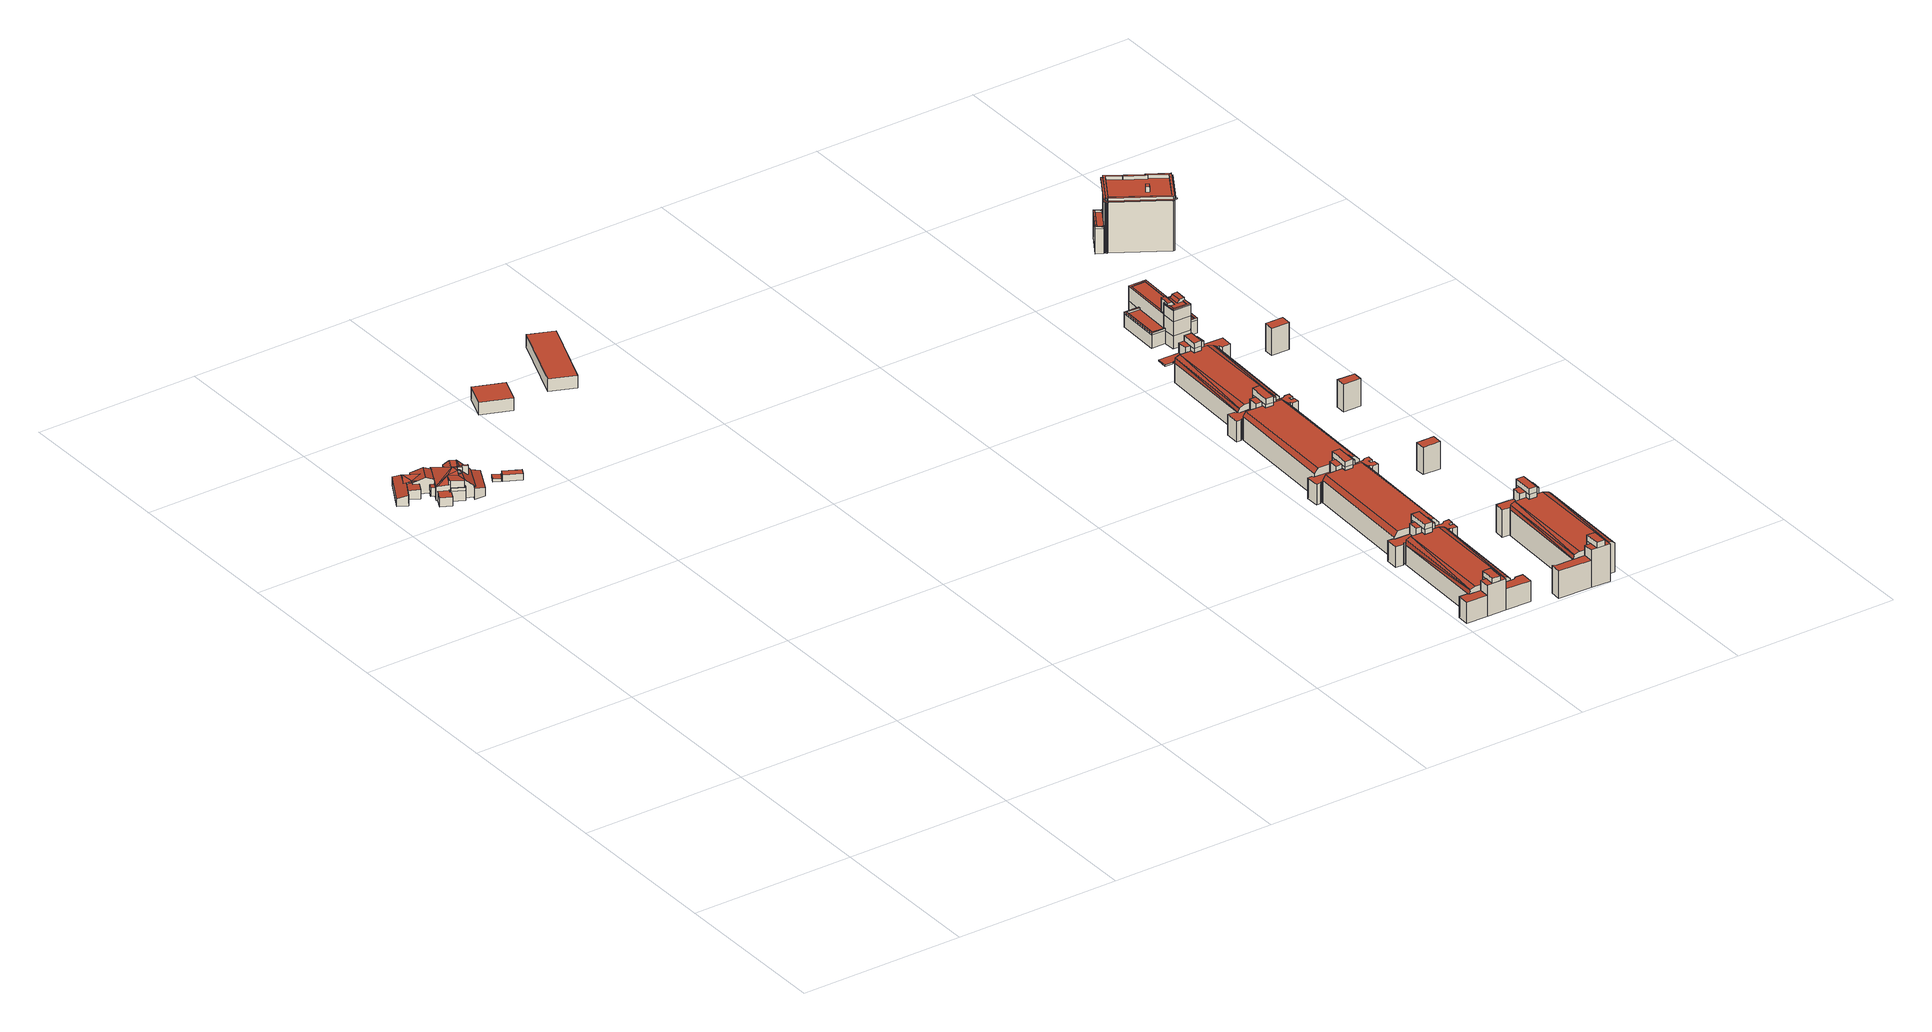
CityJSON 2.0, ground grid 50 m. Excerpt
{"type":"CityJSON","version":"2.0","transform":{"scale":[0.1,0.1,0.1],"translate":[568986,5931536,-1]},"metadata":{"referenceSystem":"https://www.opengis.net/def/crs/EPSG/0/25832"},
"CityObjects":{
"building1":{"type":"Building","attributes":{"Grundfläche 2D":"223.299741","Grundhöhe NN":"5.539"},"children":["building1-1","building1-2","building1-3"],"geometry":[{"type":"Solid","lod":"3","boundaries":[[[[0,1,2,3,4,5,6]],[[7,8,9,10,11]],[[12,13,14,15,16,17]],[[13,12,9,18,19,20]],[[21,22,17]],[[22,12,17]],[[21,23,24,25,26,22]],[[27,28,29,30,22,31,32]],[[33,34,35,4,3,2,1,29]],[[29,1,30]],[[30,36,22]],[[22,36,12]],[[37,31,22]],[[12,10,9]],[[1,38,30]],[[30,38,39]],[[10,12,40,41,42,43]],[[40,12,44,41]],[[36,44,12]],[[4,11,10,43,45,46,47,48,36,0,6,5]],[[49,50,51,52,53,54,55,56,57,58,59]],[[60,61,62,63,64,65]],[[66,67,68,69,70,71,72]],[[73,74,75,76,77,78,79,80]],[[81,82,83,84,85,86]],[[87,88,89,90]],[[91,92,93,94,95]],[[96,92,91,97,98,99,100]],[[101,70,69,102,99,98,103,104]],[[102,105,67,100]],[[100,99,102]],[[67,106,100]],[[96,107,108]],[[100,107,96]],[[98,97,103]],[[106,107,100]],[[22,26,37]],[[18,9,8]],[[30,39,36]],[[47,46,45,43,42,41,44,48]],[[44,36,48]],[[37,26,25,31]],[[19,18,8,7]],[[36,39,38,1,0]],[[65,64,109,110]],[[60,65,110,111]],[[70,112,113,71]],[[72,71,113,114]],[[66,72,114,115]],[[63,67,66,115,109,64]],[[78,77,116,117]],[[79,78,117,118]],[[80,79,118,119]],[[81,86,120,121]],[[82,81,121,122]],[[83,82,122,123]],[[84,83,123,124]],[[90,89,125,126]],[[87,90,126,127]],[[7,11,4,35,84,124,128,19]],[[20,19,128,129]],[[13,20,129,130]],[[15,14,13,130,131,95,94]],[[15,94,16]],[[88,87,127,132,17,16,94,93]],[[76,53,52,24,23,21,17,132,116,77]],[[24,52,51,25]],[[31,25,51,50,32]],[[32,50,49,27]],[[58,133,120,86,85,34,33,29,28,27,49,59]],[[34,85,84,35]],[[103,97,91,95,131,134]],[[104,103,134,135]],[[101,104,135,136]],[[70,101,136,112]],[[69,68,105,102]],[[62,106,67,105,68,67,63]],[[107,106,62,61,108]],[[111,125,89,88,93,92,96,108,61,60]],[[54,53,76,75]],[[75,74,55,54]],[[119,137,57,56,55,74,73,80]],[[58,57,137,133]],[[131,130,129,128,124,123,122,121,120,133,137,119,118,117,116,132,127,126,125,111,110,109,115,114,113,112,136,135,134]]]],"semantics":{"surfaces":[{"type":"RoofSurface"},{"type":"WallSurface"},{"type":"GroundSurface"}],"values":[[0,0,0,0,0,0,0,0,0,0,0,0,0,0,0,0,0,0,0,0,0,0,0,0,0,0,0,0,0,0,0,0,0,0,1,1,1,1,1,1,1,1,1,1,1,1,1,1,1,1,1,1,1,1,1,1,1,1,1,1,1,1,1,1,1,1,1,1,1,1,1,1,1,1,1,1,1,1,1,1,1,1,1,2]]}}]},
"building1-1":{"type":"BuildingInstallation","parents":["building1"],"geometry":[{"type":"MultiSurface","lod":"3","boundaries":[[[138,139,140,141,142,143,144]],[[145,142,141,146]],[[44,142,145]],[[147,148,139,138]],[[45,146,141,140,139,148,3,5]],[[42,146,45]],[[42,46,47,48,44,145,146]],[[48,6,2,149,144,143,142,44]]],"semantics":{"surfaces":[{"type":"RoofSurface"},{"type":"WallSurface"}],"values":[0,0,0,1,1,1,1,1]}}]},
"building1-2":{"type":"BuildingInstallation","parents":["building1"],"geometry":[{"type":"MultiSurface","lod":"3","boundaries":[[[150,151,152,153]],[[138,144,152,151]],[[152,144,149]],[[153,152,149,154]],[[154,155,150,153]],[[147,138,151,150,155]]],"semantics":{"surfaces":[{"type":"RoofSurface"},{"type":"WallSurface"}],"values":[0,1,1,1,1,1]}}]},
"building1-3":{"type":"BuildingInstallation","parents":["building1"],"geometry":[{"type":"MultiSurface","lod":"3","boundaries":[[[156,157,158,159,160,161,162]],[[159,158,49,163]],[[160,159,163,164]],[[164,56,161,160]],[[56,57,162,161]],[[57,58,156,162]],[[59,49,158,157,156,58]]],"semantics":{"surfaces":[{"type":"RoofSurface"},{"type":"WallSurface"}],"values":[0,1,1,1,1,1,1]}}]},
"building2":{"type":"Building","attributes":{"Grundfläche 2D":"5.562916","Grundhöhe NN":"5.551"},"geometry":[{"type":"Solid","lod":"3","boundaries":[[[[165,166,167,168]],[[169,170,168,167]],[[170,171,165,168]],[[171,172,166,165]],[[172,169,167,166]],[[172,171,170,169]]]],"semantics":{"surfaces":[{"type":"RoofSurface"},{"type":"WallSurface"},{"type":"GroundSurface"}],"values":[[0,1,1,1,1,2]]}}]},
"building3":{"type":"Building","attributes":{"Grundfläche 2D":"10.741130","Grundhöhe NN":"5.541"},"geometry":[{"type":"Solid","lod":"3","boundaries":[[[[173,174,175,176]],[[177,178,176,175]],[[178,179,173,176]],[[179,180,174,173]],[[180,177,175,174]],[[180,179,178,177]]]],"semantics":{"surfaces":[{"type":"RoofSurface"},{"type":"WallSurface"},{"type":"GroundSurface"}],"values":[[0,1,1,1,1,2]]}}]},
"building4":{"type":"Building","attributes":{"Grundfläche 2D":"77.440103","Grundhöhe NN":"5.380"},"geometry":[{"type":"Solid","lod":"3","boundaries":[[[[181,182,183,184]],[[185,186,184,183]],[[186,187,181,184]],[[187,188,182,181]],[[188,185,183,182]],[[188,187,186,185]]]],"semantics":{"surfaces":[{"type":"RoofSurface"},{"type":"WallSurface"},{"type":"GroundSurface"}],"values":[[0,1,1,1,1,2]]}}]},
"building5":{"type":"Building","attributes":{"Grundfläche 2D":"190.662265","Grundhöhe NN":"5.481"},"geometry":[{"type":"Solid","lod":"3","boundaries":[[[[189,190,191,192]],[[193,194,192,191]],[[194,195,189,192]],[[195,196,190,189]],[[196,193,191,190]],[[196,195,194,193]]]],"semantics":{"surfaces":[{"type":"RoofSurface"},{"type":"WallSurface"},{"type":"GroundSurface"}],"values":[[0,1,1,1,1,2]]}}]},
"building6":{"type":"Building","attributes":{"Grundfläche 2D":"20.622849","Grundhöhe NN":"1.999"},"geometry":[{"type":"Solid","lod":"3","boundaries":[[[[197,198,199,200,201,202]],[[199,198,203,204]],[[200,199,204,205]],[[201,200,205,206]],[[202,201,206,207]],[[197,202,207,208]],[[198,197,208,203]],[[207,206,205,204,203,208]]]],"semantics":{"surfaces":[{"type":"RoofSurface"},{"type":"WallSurface"},{"type":"GroundSurface"}],"values":[[0,1,1,1,1,1,1,2]]}}]},
"building7":{"type":"Building","attributes":{"Grundfläche 2D":"22.475467","Grundhöhe NN":"1.999"},"geometry":[{"type":"Solid","lod":"3","boundaries":[[[[209,210,211,212,213,214,215,216]],[[217,218,219,220,221,222,223,224]],[[210,218,217,211]],[[217,224,225,226,214,213,212,211]],[[226,227,215,214]],[[227,228,219,218,210,209,216,215]],[[220,219,229,203]],[[221,220,203,208]],[[222,221,208,230]],[[223,222,230,231]],[[224,223,231,232]],[[233,226,225,224,232,234]],[[227,226,233,235]],[[219,228,227,235,236,229]],[[233,234,232,231,230,208,203,229,236,235]]]],"semantics":{"surfaces":[{"type":"RoofSurface"},{"type":"WallSurface"},{"type":"GroundSurface"}],"values":[[0,0,1,1,1,1,1,1,1,1,1,1,1,1,2]]}}]},
"building8":{"type":"Building","attributes":{"Grundfläche 2D":"21.997517","Grundhöhe NN":"1.999"},"geometry":[{"type":"Solid","lod":"3","boundaries":[[[[237,238,239,240,241,242,243,244,245,246]],[[243,242,247,248]],[[244,243,248,249]],[[245,244,249,250]],[[246,245,250,251]],[[237,246,251,252]],[[253,239,238,237,252,254]],[[255,241,240,239,253,256]],[[242,241,255,247]],[[256,253,254,252,251,250,249,248,247,255]]]],"semantics":{"surfaces":[{"type":"RoofSurface"},{"type":"WallSurface"},{"type":"GroundSurface"}],"values":[[0,1,1,1,1,1,1,1,1,2]]}}]},
"building9":{"type":"Building","attributes":{"Grundfläche 2D":"386.843986","Grundhöhe NN":"1.999"},"geometry":[{"type":"Solid","lod":"3","boundaries":[[[[257,258,259]],[[258,260,259]],[[261,262,257]],[[262,258,257]],[[263,264,265]],[[264,266,265]],[[267,268,269,270,265,266,271,272,273,274,262,261]],[[263,275,276,264]],[[277,264,276]],[[267,261,257,259,278,279]],[[268,267,279,280]],[[269,268,280,281]],[[270,269,281,282]],[[283,275,263,265,270,282,284]],[[285,277,276,275,283,286]],[[236,271,266,264,277,285,287]],[[272,271,236,235]],[[273,272,235,233]],[[274,273,233,234]],[[260,258,262,274,234,288]],[[259,260,288,278]],[[287,285,286,283,284,282,281,280,279,278,288,234,233,235,236]]]],"semantics":{"surfaces":[{"type":"RoofSurface"},{"type":"WallSurface"},{"type":"GroundSurface"}],"values":[[0,0,0,0,0,0,0,0,0,1,1,1,1,1,1,1,1,1,1,1,1,2]]}}]},
"building10":{"type":"Building","attributes":{"Grundfläche 2D":"25.652063","Grundhöhe NN":"1.999"},"geometry":[{"type":"Solid","lod":"3","boundaries":[[[[289,290,291,292,293,294]],[[290,289,231,230]],[[291,290,230,295]],[[292,291,295,296]],[[293,292,296,297]],[[294,293,297,298]],[[289,294,298,231]],[[298,297,296,295,230,231]]]],"semantics":{"surfaces":[{"type":"RoofSurface"},{"type":"WallSurface"},{"type":"GroundSurface"}],"values":[[0,1,1,1,1,1,1,2]]}}]},
"building11":{"type":"Building","attributes":{"Grundfläche 2D":"25.410117","Grundhöhe NN":"1.999"},"geometry":[{"type":"Solid","lod":"3","boundaries":[[[[299,300,301,302]],[[303,304,305,306]],[[307,308,309,310]],[[311,307,310,312,300,299]],[[312,313,301,300]],[[313,304,303,314,302,301]],[[314,311,299,302]],[[314,303,315,316]],[[311,314,316,317]],[[307,311,317,318]],[[308,307,318,247]],[[309,308,247,255]],[[310,309,255,319]],[[312,310,319,281]],[[313,312,281,280]],[[304,313,280,320]],[[305,304,320,321]],[[306,305,321,322]],[[303,306,322,315]],[[318,317,316,315,322,321,320,280,281,319,255,247]]]],"semantics":{"surfaces":[{"type":"RoofSurface"},{"type":"WallSurface"},{"type":"GroundSurface"}],"values":[[0,0,0,1,1,1,1,1,1,1,1,1,1,1,1,1,1,1,1,2]]}}]},
"building12":{"type":"Building","attributes":{"Grundfläche 2D":"473.053690","Grundhöhe NN":"1.999"},"geometry":[{"type":"Solid","lod":"3","boundaries":[[[[323,324,325]],[[324,326,325]],[[327,328,329,330,325,326,331,332,333,334,335,336]],[[337,336,335,338,339,340]],[[328,327,341,317]],[[329,328,317,316]],[[330,329,316,342]],[[323,325,330,342,343]],[[324,323,343,344]],[[331,326,324,344,345]],[[332,331,345,346]],[[333,332,346,347]],[[334,333,347,348]],[[338,335,334,348,349]],[[350,337,340,339,338,349,351]],[[327,336,337,350,341]],[[344,343,342,316,317,341,350,351,349,348,347,346,345]]]],"semantics":{"surfaces":[{"type":"RoofSurface"},{"type":"WallSurface"},{"type":"GroundSurface"}],"values":[[0,0,0,0,1,1,1,1,1,1,1,1,1,1,1,1,2]]}}]},
"building13":{"type":"Building","attributes":{"Grundfläche 2D":"22.179937","Grundhöhe NN":"1.999"},"geometry":[{"type":"Solid","lod":"3","boundaries":[[[[352,353,354,355,356,357,358,359,360,361,362,363]],[[354,353,322,321]],[[355,354,321,364]],[[356,355,364,365]],[[357,356,365,366]],[[358,357,366,367]],[[359,358,367,368]],[[360,359,368,369]],[[361,360,369,370]],[[362,361,370,371]],[[363,362,371,372]],[[352,363,372,373]],[[353,352,373,322]],[[366,365,364,321,322,373,372,371,370,369,368,367]]]],"semantics":{"surfaces":[{"type":"RoofSurface"},{"type":"WallSurface"},{"type":"GroundSurface"}],"values":[[0,1,1,1,1,1,1,1,1,1,1,1,1,2]]}}]},
"building14":{"type":"Building","attributes":{"Grundfläche 2D":"21.309894","Grundhöhe NN":"1.999"},"geometry":[{"type":"Solid","lod":"3","boundaries":[[[[374,375,376,377,378,379,380,381,382]],[[378,377,383,384]],[[385,380,379,378,384,386]],[[381,380,385,387]],[[382,381,387,388]],[[374,382,388,389]],[[375,374,389,390]],[[376,375,390,391]],[[377,376,391,383]],[[390,389,388,387,385,386,384,383,391]]]],"semantics":{"surfaces":[{"type":"RoofSurface"},{"type":"WallSurface"},{"type":"GroundSurface"}],"values":[[0,1,1,1,1,1,1,1,1,2]]}}]},
"building15":{"type":"Building","attributes":{"Grundfläche 2D":"25.445370","Grundhöhe NN":"1.999"},"geometry":[{"type":"Solid","lod":"3","boundaries":[[[[392,393,394,395,396,397,398,399]],[[400,401,402,403]],[[404,405,406,407]],[[408,409,394,393]],[[409,404,407,410,411,397,396,395,394]],[[411,412,398,397]],[[399,398,412,413,400,403,408,393,392]],[[401,400,414,383]],[[402,401,383,391]],[[403,402,391,415]],[[408,403,415,347]],[[409,408,347,346]],[[404,409,346,416]],[[405,404,416,417]],[[406,405,417,418]],[[407,406,418,419]],[[420,411,410,407,419,421]],[[412,411,420,422]],[[400,413,412,422,423,414]],[[416,346,347,415,391,383,414,423,422,420,421,419,418,417]]]],"semantics":{"surfaces":[{"type":"RoofSurface"},{"type":"WallSurface"},{"type":"GroundSurface"}],"values":[[0,0,0,1,1,1,1,1,1,1,1,1,1,1,1,1,1,1,1,2]]}}]},
"building16":{"type":"Building","attributes":{"Grundfläche 2D":"30.299007","Grundhöhe NN":"-0.001"},"geometry":[{"type":"Solid","lod":"3","boundaries":[[[[424,425,426,427,428]],[[426,425,429,430]],[[427,426,430,431]],[[428,427,431,432]],[[424,428,432,433]],[[425,424,433,429]],[[431,430,429,433,432]]]],"semantics":{"surfaces":[{"type":"RoofSurface"},{"type":"WallSurface"},{"type":"GroundSurface"}],"values":[[0,1,1,1,1,1,2]]}}]},
"building17":{"type":"Building","attributes":{"Grundfläche 2D":"473.045742","Grundhöhe NN":"1.999"},"geometry":[{"type":"Solid","lod":"3","boundaries":[[[[434,435,436]],[[435,437,436]],[[438,439,440,441,436,437,442,443,444,445,446,447]],[[446,448,449,447]],[[439,438,423,422]],[[440,439,422,420]],[[441,440,420,421]],[[434,436,441,421,450]],[[435,434,450,451]],[[442,437,435,451,452]],[[443,442,452,453]],[[444,443,453,454]],[[445,444,454,455]],[[448,446,445,455,456]],[[449,448,456,457]],[[438,447,449,457,423]],[[451,450,421,420,422,423,457,456,455,454,453,452]]]],"semantics":{"surfaces":[{"type":"RoofSurface"},{"type":"WallSurface"},{"type":"GroundSurface"}],"values":[[0,0,0,0,1,1,1,1,1,1,1,1,1,1,1,1,2]]}}]},
"building18":{"type":"Building","attributes":{"Grundfläche 2D":"22.133657","Grundhöhe NN":"1.999"},"geometry":[{"type":"Solid","lod":"3","boundaries":[[[[458,459,460,461,462,463,464,465,466,467,468,469]],[[460,459,418,417]],[[461,460,417,470]],[[462,461,470,471]],[[463,462,471,472]],[[464,463,472,473]],[[465,464,473,474]],[[466,465,474,475]],[[467,466,475,476]],[[468,467,476,477]],[[469,468,477,478]],[[458,469,478,479]],[[459,458,479,418]],[[472,471,470,417,418,479,478,477,476,475,474,473]]]],"semantics":{"surfaces":[{"type":"RoofSurface"},{"type":"WallSurface"},{"type":"GroundSurface"}],"values":[[0,1,1,1,1,1,1,1,1,1,1,1,1,2]]}}]},
"building19":{"type":"Building","attributes":{"Grundfläche 2D":"22.445233","Grundhöhe NN":"1.999"},"geometry":[{"type":"Solid","lod":"3","boundaries":[[[[480,481,482,483,484,485,486,487]],[[484,483,488,489]],[[485,484,489,490]],[[486,485,490,491]],[[487,486,491,492]],[[480,487,492,493]],[[481,480,493,494]],[[482,481,494,495]],[[483,482,495,488]],[[494,493,492,491,490,489,488,495]]]],"semantics":{"surfaces":[{"type":"RoofSurface"},{"type":"WallSurface"},{"type":"GroundSurface"}],"values":[[0,1,1,1,1,1,1,1,1,2]]}}]},
"building20":{"type":"Building","attributes":{"Grundfläche 2D":"22.077743","Grundhöhe NN":"-0.001"},"geometry":[{"type":"Solid","lod":"3","boundaries":[[[[496,497,498,499]],[[500,501,502,503]],[[504,505,506,507]],[[503,504,496,499]],[[504,507,508,497,496]],[[508,509,498,497]],[[509,500,503,499,498]],[[501,500,510,429]],[[502,501,429,433]],[[505,504,503,502,433,511]],[[506,505,511,512]],[[507,506,512,513]],[[508,507,513,514]],[[509,508,514,515]],[[500,509,515,510]],[[515,514,513,512,511,433,429,510]]]],"semantics":{"surfaces":[{"type":"RoofSurface"},{"type":"WallSurface"},{"type":"GroundSurface"}],"values":[[0,0,0,1,1,1,1,1,1,1,1,1,1,1,1,2]]}}]},
"building21":{"type":"Building","attributes":{"Grundfläche 2D":"26.597321","Grundhöhe NN":"1.999"},"geometry":[{"type":"Solid","lod":"3","boundaries":[[[[516,517,518,519,520,521,522,523,524,525]],[[526,527,528,529]],[[530,531,532,533]],[[519,518,534,526,529,535,521,520]],[[535,536,522,521]],[[523,522,536,530,533,537,538,517,516,525,524]],[[538,534,518,517]],[[527,526,539,488]],[[528,527,488,495]],[[529,528,495,540]],[[535,529,540,454]],[[536,535,454,453]],[[530,536,453,541]],[[531,530,541,542]],[[532,531,542,543]],[[533,532,543,544]],[[545,538,537,533,544,546]],[[534,538,545,547]],[[526,534,547,539]],[[539,547,545,546,544,543,542,541,453,454,540,495,488]]]],"semantics":{"surfaces":[{"type":"RoofSurface"},{"type":"WallSurface"},{"type":"GroundSurface"}],"values":[[0,0,0,1,1,1,1,1,1,1,1,1,1,1,1,1,1,1,1,2]]}}]},
"building22":{"type":"Building","attributes":{"Grundfläche 2D":"16.791670","Grundhöhe NN":"-0.001"},"geometry":[{"type":"Solid","lod":"3","boundaries":[[[[548,549,550,551]],[[549,548,552,553]],[[550,549,553,554]],[[551,550,554,555]],[[548,551,555,552]],[[553,552,555,554]]]],"semantics":{"surfaces":[{"type":"RoofSurface"},{"type":"WallSurface"},{"type":"GroundSurface"}],"values":[[0,1,1,1,1,2]]}}]},
"building23":{"type":"Building","attributes":{"Grundfläche 2D":"386.828624","Grundhöhe NN":"-0.001"},"geometry":[{"type":"Solid","lod":"3","boundaries":[[[[556,557,558]],[[557,559,558]],[[560,561,556]],[[561,557,556]],[[562,563,564]],[[563,565,564]],[[566,567,568,569,564,565,570,571,572,573,561,560]],[[574,575,562]],[[575,563,562]],[[566,560,556,558,576,577]],[[567,566,577,578]],[[568,567,578,579]],[[569,568,579,580]],[[574,562,564,569,580,581]],[[575,574,581,582]],[[583,570,565,563,575,582,584]],[[571,570,583,515]],[[572,571,515,514]],[[573,572,514,585]],[[559,557,561,573,585,586]],[[558,559,586,576]],[[584,582,581,580,579,578,577,576,586,585,514,515,583]]]],"semantics":{"surfaces":[{"type":"RoofSurface"},{"type":"WallSurface"},{"type":"GroundSurface"}],"values":[[0,0,0,0,0,0,0,0,0,1,1,1,1,1,1,1,1,1,1,1,1,2]]}}]},
"building24":{"type":"Building","attributes":{"Grundfläche 2D":"20.051501","Grundhöhe NN":"7.905"},"geometry":[{"type":"Solid","lod":"3","boundaries":[[[[587,588,589,590,591,592]],[[589,588,593,594]],[[590,589,594,595]],[[591,590,595,596]],[[592,591,596,597]],[[587,592,597,598]],[[588,587,598,593]],[[597,596,595,594,593,598]]]],"semantics":{"surfaces":[{"type":"RoofSurface"},{"type":"WallSurface"},{"type":"GroundSurface"}],"values":[[0,1,1,1,1,1,1,2]]}}]},
"building25":{"type":"Building","attributes":{"Grundfläche 2D":"387.138326","Grundhöhe NN":"1.999"},"geometry":[{"type":"Solid","lod":"3","boundaries":[[[[599,600,601]],[[600,602,601]],[[603,604,599]],[[604,600,599]],[[605,606,607,608,601,602,609,610,611,612,613,614]],[[615,616,613]],[[616,614,613]],[[617,618,615]],[[618,616,615]],[[606,605,619,547]],[[607,606,547,545]],[[608,607,545,546]],[[603,599,601,608,546,620]],[[604,603,620,621]],[[609,602,600,604,621,622]],[[610,609,622,623]],[[611,610,623,624]],[[612,611,624,625]],[[617,615,613,612,625,626]],[[618,617,626,627]],[[619,605,614,616,618,627,628]],[[621,620,546,545,547,619,628,627,626,625,624,623,622]]]],"semantics":{"surfaces":[{"type":"RoofSurface"},{"type":"WallSurface"},{"type":"GroundSurface"}],"values":[[0,0,0,0,0,0,0,0,0,1,1,1,1,1,1,1,1,1,1,1,1,2]]}}]},
"building26":{"type":"Building","attributes":{"Grundfläche 2D":"21.675705","Grundhöhe NN":"1.999"},"geometry":[{"type":"Solid","lod":"3","boundaries":[[[[629,630,631,632,633,634,635,636,637,638,639,640]],[[631,630,543,542]],[[632,631,542,641]],[[633,632,641,642]],[[634,633,642,643]],[[635,634,643,644]],[[636,635,644,645]],[[637,636,645,646]],[[638,637,646,647]],[[639,638,647,648]],[[640,639,648,649]],[[629,640,649,650]],[[630,629,650,543]],[[643,642,641,542,543,650,649,648,647,646,645,644]]]],"semantics":{"surfaces":[{"type":"RoofSurface"},{"type":"WallSurface"},{"type":"GroundSurface"}],"values":[[0,1,1,1,1,1,1,1,1,1,1,1,1,2]]}}]},
"building27":{"type":"Building","attributes":{"Grundfläche 2D":"25.988617","Grundhöhe NN":"-0.001"},"geometry":[{"type":"Solid","lod":"3","boundaries":[[[[651,652,653,654,655,656]],[[657,658,659,660]],[[661,662,663,664]],[[665,666,651,656]],[[652,651,666,667,661,664,668,654,653]],[[668,669,655,654]],[[669,657,660,665,656,655]],[[658,657,670,552]],[[659,658,552,555]],[[660,659,555,671]],[[665,660,671,579]],[[666,665,579,578]],[[672,661,667,666,578,577]],[[662,661,672,673]],[[663,662,673,674]],[[664,663,674,675]],[[668,664,675,676]],[[669,668,676,677]],[[657,669,677,670]],[[672,577,578,579,671,555,552,670,677,676,675,674,673]]]],"semantics":{"surfaces":[{"type":"RoofSurface"},{"type":"WallSurface"},{"type":"GroundSurface"}],"values":[[0,0,0,1,1,1,1,1,1,1,1,1,1,1,1,1,1,1,1,2]]}}]},
"building28":{"type":"Building","attributes":{"Grundfläche 2D":"21.645750","Grundhöhe NN":"1.999"},"geometry":[{"type":"Solid","lod":"3","boundaries":[[[[678,679,680,681,682,683]],[[684,685,686,687]],[[688,689,690,691]],[[691,685,680,679]],[[685,684,692,681,680]],[[692,693,682,681]],[[693,694,688,691,679,678,683,682]],[[692,684,695,624]],[[693,692,624,623]],[[696,688,694,693,623,622]],[[689,688,696,697]],[[690,689,697,698]],[[686,685,691,690,698,699]],[[687,686,699,700]],[[684,687,700,695]],[[624,695,700,699,698,697,696,622,623]]]],"semantics":{"surfaces":[{"type":"RoofSurface"},{"type":"WallSurface"},{"type":"GroundSurface"}],"values":[[0,0,0,1,1,1,1,1,1,1,1,1,1,1,1,2]]}}]},
"building29":{"type":"Building","attributes":{"Grundfläche 2D":"16.641368","Grundhöhe NN":"-0.001"},"geometry":[{"type":"Solid","lod":"3","boundaries":[[[[701,702,703,704]],[[702,701,705,706]],[[703,702,706,707]],[[704,703,707,708]],[[701,704,708,705]],[[706,705,708,707]]]],"semantics":{"surfaces":[{"type":"RoofSurface"},{"type":"WallSurface"},{"type":"GroundSurface"}],"values":[[0,1,1,1,1,2]]}}]},
"building30":{"type":"Building","attributes":{"Grundfläche 2D":"234.039391","Grundhöhe NN":"7.735"},"children":["building30-1","building30-2","building30-3"],"geometry":[{"type":"MultiSurface","lod":"3","boundaries":[[[709,710,711,712,713,714,715,716,717,718,719,720]],[[721,722,723,724,725,726]],[[727,728,729,730,731,732,733,734,735,736]],[[737,738,739,740,741,742,743,744]],[[745,746,747,748,749,750,751,752,753]],[[754,755,756,757,758]],[[759,760,761,762,763,764]],[[735,765,766,716,715,767,758,757,736]],[[716,766,768,717]],[[742,764,763,769,718,717,768,770,743]],[[710,709,721,726]],[[711,710,726,725]],[[712,711,725,724]],[[730,729,754,758,767,771,772,773]],[[769,763,762,774]],[[738,775,776,777,778,774,762,761,739]],[[771,777,776,772]],[[773,779,780,732,731,730]],[[780,781,782,734,733,732]],[[782,765,735,734]],[[727,736,757,756]],[[728,727,756,755]],[[729,728,755,754]],[[740,739,761,760]],[[741,740,760,759]],[[742,741,759,764]],[[770,783,744,743]],[[783,784,737,744]],[[784,775,738,737]],[[785,786,771,767,715]],[[785,715,714,787]],[[788,750,749,789,723,722]],[[769,774,790,791,719,718]],[[792,793,790,774,778,777]],[[792,777,771,786]],[[794,782,781,780,795,796]],[[765,782,794,797]],[[766,765,797,798]],[[768,766,798,799]],[[770,768,799,800]],[[783,770,800,801]],[[784,783,801,802]],[[775,784,802,803]],[[776,775,803,804]],[[772,776,804,805]],[[773,772,805,806]],[[780,779,773,806,807,795]],[[801,800,799,798,797,794,796,795,807,806,805,804,803,802]]],"semantics":{"surfaces":[{"type":"RoofSurface"},{"type":"WallSurface"},{"type":"GroundSurface"}],"values":[0,0,0,0,0,0,0,1,1,1,1,1,1,1,1,1,1,1,1,1,1,1,1,1,1,1,1,1,1,1,1,1,1,1,1,1,1,1,1,1,1,1,1,1,1,1,1,2]}}]},
"building30-1":{"type":"BuildingInstallation","parents":["building30"],"geometry":[{"type":"MultiSurface","lod":"3","boundaries":[[[808,809,752,751,750]],[[810,809,808,811,812,813]],[[750,788,722,721,709,720,811,808]],[[791,814,815,813,812,811,720,719]],[[815,816,753,752,809,810,813]]],"semantics":{"surfaces":[{"type":"RoofSurface"},{"type":"WallSurface"}],"values":[0,0,1,1,1]}}]},
"building30-2":{"type":"BuildingInstallation","parents":["building30"],"geometry":[{"type":"MultiSurface","lod":"3","boundaries":[[[817,818,819,820,821,822]],[[819,818,749,748]],[[723,789,749,818,817,822,713,712,724]],[[748,747,823,824,820,819]],[[714,713,822,821,820,824,825,787]]],"semantics":{"surfaces":[{"type":"RoofSurface"},{"type":"WallSurface"}],"values":[0,0,1,1,1]}}]},
"building30-3":{"type":"BuildingInstallation","parents":["building30"],"geometry":[{"type":"MultiSurface","lod":"3","boundaries":[[[826,827,816,815,814,828,829,830,831,832,825,824,823]],[[826,823,747,746]],[[827,826,746,745]],[[827,745,753,816]],[[828,814,791,790]],[[830,829,828,790,793,792]],[[830,792,786,831]],[[831,786,785,832]],[[832,785,787,825]]],"semantics":{"surfaces":[{"type":"RoofSurface"},{"type":"WallSurface"}],"values":[0,1,1,1,1,1,1,1,1]}}]},
"building31":{"type":"Building","attributes":{"Grundfläche 2D":"25.531885","Grundhöhe NN":"1.999"},"geometry":[{"type":"Solid","lod":"3","boundaries":[[[[833,834,835,836,837,838]],[[834,833,698,697]],[[835,834,697,839]],[[836,835,839,840]],[[837,836,840,841]],[[838,837,841,842]],[[833,838,842,698]],[[842,841,840,839,697,698]]]],"semantics":{"surfaces":[{"type":"RoofSurface"},{"type":"WallSurface"},{"type":"GroundSurface"}],"values":[[0,1,1,1,1,1,1,2]]}}]},
"building32":{"type":"Building","attributes":{"Grundfläche 2D":"15.699631","Grundhöhe NN":"-0.001"},"geometry":[{"type":"Solid","lod":"3","boundaries":[[[[843,844,845,846]],[[844,843,847,848]],[[845,844,848,849]],[[846,845,849,850]],[[843,846,850,847]],[[848,847,850,849]]]],"semantics":{"surfaces":[{"type":"RoofSurface"},{"type":"WallSurface"},{"type":"GroundSurface"}],"values":[[0,1,1,1,1,2]]}}]},
"building33":{"type":"Building","attributes":{"Grundfläche 2D":"16.675318","Grundhöhe NN":"-0.001"},"geometry":[{"type":"Solid","lod":"3","boundaries":[[[[851,852,853,854]],[[851,854,855,856]],[[852,851,856,857]],[[853,852,857,858]],[[854,853,858,855]],[[857,856,855,858]]]],"semantics":{"surfaces":[{"type":"RoofSurface"},{"type":"WallSurface"},{"type":"GroundSurface"}],"values":[[0,1,1,1,1,2]]}}]},
"building34":{"type":"Building","attributes":{"Grundfläche 2D":"257.100419","Grundhöhe NN":"3.144"},"children":["building34-1","building34-2","building34-3","building34-4","building34-5"],"geometry":[{"type":"MultiSurface","lod":"3","boundaries":[[[859,860,861,862,863,864,865,866,867,868,869,870,871,872,873,874,875,876,877,878,879]],[[869,868,880,881,882,877,876,883]],[[884,885,886,887,888,889,890,891,892]],[[893,894,895,896,897,898,899]],[[900,901,902,903,904,905,906,907]],[[908,909,910,911,912,913,914,915]],[[914,913,916,917]],[[918,909,908,915,919,920]],[[921,922,923,924]],[[925,926,867,866]],[[922,927,928,923]],[[926,929,868,867]],[[870,869,888,887]],[[871,870,887,886]],[[886,885,872,871]],[[885,884,892,874,873,872]],[[892,891,875,874]],[[876,875,891,890]],[[930,931,932,933]],[[934,935,878,877]],[[936,937,932,931]],[[935,938,879,878]],[[939,940,941,942,937,936]],[[938,943,944,860,859,879]],[[945,946,941,940]],[[944,947,861,860]],[[945,948,949,946]],[[947,950,862,861]],[[948,951,952,953,954,955,949]],[[950,956,957,864,863,862]],[[958,921,924,959,954,953]],[[957,960,925,866,865,864]],[[927,961,962,928]],[[929,963,880,868]],[[961,964,965,962]],[[963,966,881,880]],[[967,930,933,968,965,964]],[[966,969,934,877,882,881]],[[883,876,890,889]],[[869,883,889,888]],[[893,899,970,971]],[[894,893,971,972]],[[973,896,895,894,972,974]],[[897,896,973,975]],[[898,897,975,976]],[[899,898,976,970]],[[912,911,977,978]],[[913,912,978,916]],[[915,914,917,919]],[[979,921,958,953,980,981]],[[922,921,979,982]],[[927,922,982,983]],[[961,927,983,984]],[[964,961,984,985]],[[986,930,967,964,985,987]],[[931,930,986,988]],[[936,931,988,989]],[[990,940,939,936,989,991]],[[948,945,992,993]],[[945,940,990,992]],[[953,952,951,948,993,994,980]],[[907,906,905,909,918,995,900]],[[901,900,995,996]],[[902,901,996,997]],[[909,905,904,903,902,997,977,911,910]],[[989,988,986,987,985,984,983,982,979,981,980,994,993,992,990,991]],[[971,970,976,975,973,974,972]],[[996,995,918,920,919,917,916,978,977,997]]],"semantics":{"surfaces":[{"type":"RoofSurface"},{"type":"WallSurface"},{"type":"GroundSurface"}],"values":[0,0,0,0,0,0,1,1,1,1,1,1,1,1,1,1,1,1,1,1,1,1,1,1,1,1,1,1,1,1,1,1,1,1,1,1,1,1,1,1,1,1,1,1,1,1,1,1,1,1,1,1,1,1,1,1,1,1,1,1,1,1,1,1,1,2,2,2]}}]},
"building34-1":{"type":"BuildingInstallation","parents":["building34"],"geometry":[{"type":"MultiSurface","lod":"3","boundaries":[[[998,999,1000,1001,1002,1003,1004,1005]],[[899,893,1000,999]],[[893,1006,1001,1000]],[[1002,1001,1006,1007]],[[1007,895,1003,1002]],[[895,896,1004,1003]],[[896,897,1005,1004]],[[897,898,998,1005]],[[898,899,999,998]]],"semantics":{"surfaces":[{"type":"RoofSurface"},{"type":"WallSurface"}],"values":[0,1,1,1,1,1,1,1,1]}}]},
"building34-2":{"type":"BuildingInstallation","parents":["building34"],"geometry":[{"type":"MultiSurface","lod":"3","boundaries":[[[1008,1009,1010,1011,1012,1013,1014,1015,1016,1017]],[[907,900,1010,1009]],[[900,901,1011,1010]],[[901,902,1012,1011]],[[902,903,904,905,1015,1014,1013,1012]],[[905,906,1016,1015]],[[1017,1016,906,1018]],[[1017,1018,1019,1008]],[[1019,907,1009,1008]]],"semantics":{"surfaces":[{"type":"RoofSurface"},{"type":"WallSurface"}],"values":[0,1,1,1,1,1,1,1,1]}}]},
"building34-3":{"type":"BuildingInstallation","parents":["building34"],"geometry":[{"type":"MultiSurface","lod":"3","boundaries":[[[1020,1021,1022,1023]],[[1023,1022,1024,1025]],[[1020,1023,1025,1026]],[[1021,1020,1026,1027]],[[1022,1021,1027,1024]]],"semantics":{"surfaces":[{"type":"RoofSurface"},{"type":"WallSurface"}],"values":[0,1,1,1,1]}}]},
"building34-4":{"type":"BuildingInstallation","parents":["building34"],"geometry":[{"type":"MultiSurface","lod":"3","boundaries":[[[966,963,929,926,925,960,957,956,950,1028,1029,1030,1031,1032,1033,1034,1035,1036,1037,1038,1039,1040,1041,1042,934,969]],[[1043,1030,1029,1028,1044,1045]],[[1046,1032,1031,1030,1043,1047]],[[1048,1033,1032,1046]],[[1049,1050,1036,1035,1034,1033,1048,1051]],[[1037,1036,1050,1052]],[[1038,1037,1052,1053]],[[1039,1038,1053,1054]],[[1040,1039,1054,1055]],[[1041,1040,1055,1056]],[[1042,1041,1056,1057]],[[1053,1052,1050,1049,1051,1048,1046,1047,1043,1045,1044,949,955,954,959,924,923,928,962,965,968,933,1057,1056,1055,1054]]],"semantics":{"surfaces":[{"type":"RoofSurface"},{"type":"WallSurface"},{"type":"OuterCeilingSurface"}],"values":[0,1,1,1,1,1,1,1,1,1,1,2]}}]},
"building34-5":{"type":"BuildingInstallation","parents":["building34"],"geometry":[{"type":"MultiSurface","lod":"3","boundaries":[[[1058,1059,1060,1061,1062,1028,950,947,944,943,938,935,934,1042,1063]],[[1064,1065,1059,1058,1063,1042,1057,1066]],[[1060,1059,1065,1067]],[[1061,1060,1067,1068]],[[1062,1061,1068,1069]],[[1028,1062,1069,1044]],[[941,946,949,1044,1069,1068,1067,1065,1064,1066,1057,933,932,937,942]]],"semantics":{"surfaces":[{"type":"RoofSurface"},{"type":"WallSurface"},{"type":"OuterCeilingSurface"}],"values":[0,1,1,1,1,1,2]}}]},
"building35":{"type":"Building","attributes":{"Grundfläche 2D":"16.673173","Grundhöhe NN":"3.144"},"geometry":[{"type":"Solid","lod":"3","boundaries":[[[[1070,1071,1072,1073]],[[1071,1070,1074,1075]],[[1072,1071,1075,1076]],[[1073,1072,1076,1077]],[[1070,1073,1077,1074]],[[1075,1074,1077,1076]]]],"semantics":{"surfaces":[{"type":"RoofSurface"},{"type":"WallSurface"},{"type":"GroundSurface"}],"values":[[0,1,1,1,1,2]]}}]}
},
"vertices":[
[179,2044,129],[187,2040,122],[190,2048,123],[192,2055,124],[205,2094,129],[186,2059,129],[183,2052,129],[179,2107,121],[173,2110,116],[168,2100,116],[172,2072,129],[188,2102,129],[170,2062,134],[147,2129,108],[145,2125,108],[145,2123,108],[145,2123,109],[104,2041,108],[173,2110,110],[179,2107,110],[181,2112,107],[107,2039,108],[146,2050,123],[135,2025,109],[137,2024,109],[137,2025,110],[134,2027,110],[172,2010,120],[173,2009,120],[174,2009,120],[170,2035,122],[137,2025,121],[171,2008,120],[196,1998,100],[199,1996,98],[238,2076,98],[176,2046,129],[134,2027,121],[179,2044,122],[176,2046,122],[180,2056,134],[181,2056,134],[183,2060,131],[185,2064,129],[180,2054,133],[183,2060,129],[182,2058,129],[181,2056,129],[180,2054,129],[172,2010,95],[171,2008,95],[137,2025,95],[137,2024,95],[135,2025,95],[131,2017,95],[131,2016,95],[132,2016,95],[168,1997,95],[174,2009,95],[173,2009,95],[87,2094,96],[71,2102,95],[74,2110,95],[60,2117,94],[45,2089,91],[75,2072,94],[28,2060,97],[60,2117,97],[54,2120,95],[74,2161,94],[75,2162,94],[55,2173,89],[1,2075,89],[132,2016,93],[131,2016,93],[131,2017,93],[135,2025,93],[107,2039,93],[92,2009,93],[123,1993,93],[134,2015,93],[190,1988,98],[222,1985,91],[262,2064,91],[238,2076,97],[199,1996,97],[196,1998,98],[114,2061,92],[122,2076,92],[111,2082,91],[103,2066,91],[128,2134,113],[102,2087,113],[122,2076,106],[145,2123,106],[145,2125,106],[87,2094,106],[95,2150,99],[91,2143,99],[106,2117,109],[76,2113,99],[76,2163,93],[64,2139,109],[95,2150,94],[96,2152,93],[54,2120,97],[74,2110,97],[74,2110,99],[71,2102,100],[45,2089,65],[75,2072,65],[87,2094,65],[75,2162,65],[55,2173,65],[1,2075,65],[28,2060,65],[107,2039,65],[92,2009,65],[123,1993,65],[134,2015,65],[196,1998,65],[190,1988,65],[222,1985,65],[262,2064,65],[238,2076,65],[111,2082,65],[103,2066,65],[114,2061,65],[179,2107,65],[181,2112,65],[147,2129,65],[145,2125,65],[104,2041,65],[174,2009,65],[95,2150,65],[96,2152,65],[76,2163,65],[168,1997,65],
[195,2053,133],[195,2054,133],[192,2055,133],[186,2059,133],[183,2052,133],[190,2048,133],[192,2047,133],[181,2056,133],[183,2060,133],[195,2053,121],[195,2054,121],[192,2047,121],
[209,2046,137],[195,2053,137],[192,2047,137],[206,2040,137],[206,2040,108],[209,2046,108],
[174,2009,105],[173,2009,105],[172,2010,105],[167,1999,105],[133,2017,105],[132,2016,105],[168,1997,105],[167,1999,95],[133,2017,95],
[279,2033,75],[299,2021,75],[311,2041,75],[291,2053,75],[311,2041,66],[291,2053,66],[279,2033,66],[299,2021,66],
[351,1995,85],[360,2013,85],[313,2039,85],[303,2021,85],[313,2039,65],[303,2021,65],[351,1995,65],[360,2013,65],
[536,2301,103],[565,2377,103],[476,2411,103],[447,2335,103],[476,2411,64],[447,2335,64],[536,2301,64],[565,2377,64],
[738,2298,103],[824,2517,103],[748,2547,103],[663,2328,103],[748,2547,65],[663,2328,65],[738,2298,65],[824,2517,65],
[2058,17,94],[2059,48,94],[2024,49,94],[2018,54,94],[1995,54,94],[1994,19,94],[2059,48,30],[2024,49,30],[2018,54,30],[1995,54,30],[1994,19,30],[2058,17,30],
[2076,47,140],[2075,18,140],[2100,17,140],[2101,47,140],[2101,49,140],[2102,63,140],[2077,64,140],[2076,50,140],[2100,17,125],[2075,18,125],[2076,47,125],[2059,48,125],[2058,17,125],[2117,15,125],[2118,46,125],[2101,47,125],[2101,49,125],[2102,63,125],[2077,64,125],[2076,50,125],[2076,47,30],[2117,15,30],[2118,46,30],[2101,47,30],[2102,63,30],[2101,49,30],[2077,64,30],[2076,50,30],
[2029,357,93],[2032,361,93],[2034,363,93],[2036,362,93],[2072,361,93],[2073,392,93],[2026,393,93],[2021,397,93],[2007,398,93],[2005,359,93],[2073,392,30],[2026,393,30],[2021,397,30],[2007,398,30],[2005,359,30],[2029,357,30],[2034,363,30],[2032,361,30],[2072,361,30],[2036,362,30],
[2157,354,104],[2148,47,104],[2164,354,99],[2154,47,99],[2140,354,110],[2133,48,110],[2037,358,104],[2028,51,104],[2051,357,110],[2044,51,110],[2111,355,110],[2111,343,110],[2087,344,110],[2088,356,110],[2076,50,110],[2077,64,110],[2102,63,110],[2101,49,110],[2036,358,90],[2036,357,90],[2026,51,90],[2164,354,30],[2111,355,30],[2111,343,30],[2087,344,30],[2088,356,30],[2036,358,30],[2037,358,30],[2026,51,30],[2036,357,30],[2028,51,30],[2154,47,30],
[2118,46,94],[2117,15,94],[2195,13,94],[2196,50,94],[2173,51,94],[2165,45,94],[2195,13,30],[2196,50,30],[2173,51,30],[2165,45,30],
[2089,407,141],[2087,344,141],[2111,343,141],[2113,406,141],[2112,390,125],[2111,359,125],[2129,358,125],[2131,389,125],[2089,391,125],[2073,392,125],[2072,361,125],[2088,360,125],[2089,407,125],[2087,344,125],[2111,343,125],[2113,406,125],[2112,390,30],[2113,406,30],[2089,407,30],[2089,391,30],[2088,360,30],[2111,359,30],[2129,358,30],[2131,389,30],
[2165,391,99],[2177,735,99],[2151,391,114],[2160,736,114],[2089,393,114],[2089,407,114],[2113,406,114],[2112,392,114],[2124,737,114],[2124,726,114],[2100,726,114],[2100,738,114],[2047,740,114],[2037,395,114],[2026,395,96],[2038,740,99],[2038,739,99],[2026,397,96],[2089,393,30],[2112,392,30],[2165,391,30],[2177,735,30],[2124,737,30],[2124,726,30],[2100,726,30],[2100,738,30],[2038,740,30],[2026,395,30],[2038,739,30],
[2175,387,93],[2131,389,93],[2129,358,93],[2175,356,93],[2181,351,93],[2196,350,93],[2197,367,93],[2186,368,93],[2187,376,93],[2198,376,93],[2199,393,93],[2183,394,93],[2175,356,30],[2181,351,30],[2196,350,30],[2197,367,30],[2186,368,30],[2187,376,30],[2198,376,30],[2199,393,30],[2183,394,30],[2175,387,30],
[2031,739,93],[2036,744,93],[2083,743,93],[2084,773,93],[2035,775,93],[2034,775,93],[2031,781,93],[2019,781,93],[2018,740,93],[2084,773,30],[2035,775,30],[2031,781,30],[2034,775,30],[2019,781,30],[2018,740,30],[2031,739,30],[2036,744,30],[2083,743,30],
[2102,773,141],[2100,726,141],[2124,726,141],[2125,772,141],[2125,775,141],[2126,788,141],[2102,789,141],[2102,776,141],[2102,773,125],[2084,773,125],[2083,743,125],[2101,742,125],[2124,742,125],[2142,741,125],[2143,771,125],[2125,772,125],[2100,726,125],[2124,726,125],[2125,775,125],[2126,788,125],[2102,789,125],[2102,776,125],[2102,773,30],[2101,742,30],[2124,742,30],[2142,741,30],[2143,771,30],[2125,772,30],[2126,788,30],[2125,775,30],[2102,789,30],[2102,776,30],
[2385,7,94],[2386,37,94],[2299,39,94],[2286,44,94],[2284,10,94],[2386,37,10],[2299,39,10],[2286,44,10],[2284,10,10],[2385,7,10],
[2178,773,99],[2189,1118,99],[2164,774,114],[2173,1119,114],[2102,776,114],[2102,789,114],[2126,788,114],[2125,775,114],[2137,1120,114],[2136,1107,114],[2113,1108,114],[2113,1121,114],[2059,1123,114],[2050,778,114],[2051,1123,102],[2039,778,99],[2178,773,30],[2189,1118,30],[2137,1120,30],[2136,1107,30],[2113,1108,30],[2113,1121,30],[2051,1123,30],[2039,778,30],
[2188,770,93],[2143,771,93],[2142,741,93],[2188,740,93],[2193,732,93],[2210,732,93],[2210,750,93],[2199,751,93],[2199,759,93],[2210,759,93],[2211,776,93],[2198,777,93],[2188,740,30],[2193,732,30],[2210,732,30],[2210,750,30],[2199,751,30],[2199,759,30],[2210,759,30],[2211,776,30],[2198,777,30],[2188,770,30],
[2045,1123,93],[2049,1126,93],[2095,1125,93],[2096,1156,93],[2061,1156,93],[2052,1166,93],[2032,1167,93],[2031,1123,93],[2096,1156,30],[2061,1156,30],[2052,1166,30],[2032,1167,30],[2031,1123,30],[2045,1123,30],[2049,1126,30],[2095,1125,30],
[2428,5,142],[2429,52,142],[2404,54,142],[2404,6,142],[2404,36,125],[2386,37,125],[2385,7,125],[2404,6,125],[2428,5,125],[2445,5,125],[2445,35,125],[2429,35,125],[2429,52,125],[2404,54,125],[2404,36,10],[2445,5,10],[2445,35,10],[2429,35,10],[2429,52,10],[2404,54,10],
[2138,1157,143],[2138,1171,143],[2115,1171,143],[2113,1125,142],[2113,1121,142],[2113,1108,142],[2136,1107,142],[2137,1120,142],[2137,1124,142],[2138,1155,143],[2114,1155,124],[2096,1156,124],[2095,1125,124],[2113,1125,124],[2137,1124,124],[2157,1124,125],[2158,1154,125],[2138,1155,124],[2115,1171,124],[2113,1108,124],[2136,1107,124],[2138,1157,124],[2138,1171,124],[2114,1155,30],[2113,1125,30],[2137,1124,30],[2157,1124,30],[2158,1154,30],[2138,1155,30],[2138,1171,30],[2138,1157,30],[2115,1171,30],
[2398,380,94],[2344,383,94],[2342,352,94],[2396,349,94],[2398,380,10],[2344,383,10],[2342,352,10],[2396,349,10],
[2485,343,104],[2475,37,104],[2492,343,99],[2482,37,99],[2467,344,110],[2461,37,110],[2365,347,104],[2355,41,104],[2379,347,110],[2372,40,110],[2438,345,110],[2438,332,110],[2415,333,110],[2415,346,110],[2404,39,110],[2404,54,110],[2429,52,110],[2429,38,110],[2364,347,90],[2353,41,90],[2492,343,10],[2438,345,10],[2438,332,10],[2415,333,10],[2415,346,10],[2364,347,10],[2353,41,10],[2404,39,10],[2355,41,10],[2429,38,10],[2482,37,10],
[2107,1468,93],[2108,1498,93],[2044,1500,93],[2043,1467,93],[2066,1467,93],[2072,1470,93],[2108,1498,89],[2044,1500,89],[2043,1467,89],[2066,1467,89],[2072,1470,89],[2107,1468,89],
[2184,1156,104],[2194,1462,104],[2170,1156,110],[2176,1463,110],[2191,1156,99],[2201,1462,99],[2114,1158,110],[2115,1171,110],[2138,1171,110],[2138,1157,110],[2147,1464,110],[2147,1451,110],[2124,1451,110],[2124,1464,110],[2088,1466,110],[2081,1159,110],[2074,1466,104],[2064,1160,104],[2072,1466,90],[2062,1160,90],[2114,1158,30],[2191,1156,30],[2201,1462,30],[2147,1464,30],[2147,1451,30],[2124,1451,30],[2124,1464,30],[2072,1466,30],[2062,1160,30],[2064,1160,30],
[2201,1153,93],[2158,1154,93],[2157,1124,93],[2202,1123,93],[2207,1117,93],[2223,1116,93],[2223,1133,93],[2212,1133,93],[2213,1142,93],[2224,1142,93],[2224,1159,93],[2210,1159,93],[2202,1123,30],[2207,1117,30],[2223,1116,30],[2223,1133,30],[2212,1133,30],[2213,1142,30],[2224,1142,30],[2224,1159,30],[2210,1159,30],[2201,1153,30],
[2438,332,142],[2438,345,142],[2439,347,142],[2440,394,142],[2417,395,142],[2415,333,142],[2417,380,125],[2398,380,125],[2396,349,125],[2415,349,125],[2439,347,125],[2456,347,125],[2458,378,125],[2440,379,125],[2415,333,125],[2438,332,125],[2438,345,125],[2440,394,125],[2417,395,125],[2417,380,10],[2415,349,10],[2439,347,10],[2456,347,10],[2458,378,10],[2440,379,10],[2440,394,10],[2417,395,10],
[2147,1467,140],[2148,1497,140],[2125,1498,140],[2124,1451,140],[2147,1451,140],[2147,1464,140],[2124,1468,124],[2125,1498,124],[2108,1498,124],[2107,1468,124],[2147,1467,124],[2166,1467,124],[2167,1497,124],[2148,1497,124],[2124,1451,124],[2147,1451,124],[2147,1464,124],[2124,1468,30],[2147,1467,30],[2166,1467,30],[2167,1497,30],[2108,1498,30],[2107,1468,30],
[2410,762,94],[2356,763,94],[2355,733,94],[2409,732,94],[2410,762,10],[2356,763,10],[2355,733,10],[2409,732,10],
[2119,1591,173],[2124,1739,173],[2169,1738,173],[2163,1589,173],[2166,1589,173],[2165,1574,173],[2168,1574,173],[2174,1743,173],[2120,1745,173],[2114,1575,173],[2115,1575,173],[2116,1591,173],[2119,1591,171],[2138,1590,171],[2144,1590,171],[2163,1589,171],[2169,1738,171],[2124,1739,171],[2211,1687,133],[2207,1566,133],[2168,1568,133],[2167,1562,133],[2211,1561,133],[2212,1561,133],[2216,1687,133],[2216,1692,133],[2172,1693,133],[2172,1688,133],[2068,1566,133],[2112,1565,133],[2112,1569,133],[2073,1571,133],[2077,1692,133],[2118,1690,133],[2118,1695,133],[2072,1697,133],[2118,1536,204],[2161,1535,204],[2161,1556,204],[2144,1556,204],[2145,1590,204],[2137,1590,204],[2135,1559,204],[2135,1556,204],[2118,1557,204],[2168,1568,128],[2207,1566,128],[2211,1687,128],[2172,1688,128],[2168,1574,128],[2077,1692,128],[2073,1571,128],[2112,1569,128],[2113,1575,128],[2114,1575,128],[2118,1690,128],[2172,1693,128],[2174,1743,128],[2168,1574,171],[2120,1745,128],[2114,1575,171],[2118,1695,128],[2167,1528,171],[2167,1528,128],[2167,1562,128],[2113,1575,171],[2112,1565,128],[2112,1530,128],[2112,1530,171],[2112,1569,171],[2211,1561,128],[2212,1561,128],[2216,1687,128],[2216,1692,128],[2072,1697,128],[2068,1566,128],[2168,1574,204],[2167,1528,204],[2165,1574,204],[2138,1590,203],[2144,1590,203],[2113,1575,204],[2115,1575,204],[2112,1530,204],[2112,1569,204],[2216,1692,87],[2212,1561,87],[2216,1687,87],[2172,1693,87],[2174,1743,87],[2120,1745,87],[2118,1695,87],[2072,1697,87],[2068,1566,87],[2112,1565,87],[2112,1530,87],[2167,1528,87],[2167,1562,87],[2211,1561,87],
[2130,1590,213],[2128,1557,213],[2118,1557,214],[2116,1591,214],[2115,1565,214],[2114,1557,214],[2115,1575,207],[2114,1557,207],[2118,1557,207],
[2163,1589,215],[2152,1590,213],[2152,1556,213],[2165,1555,215],[2165,1574,215],[2166,1589,215],[2161,1556,207],[2165,1555,207],[2165,1574,207],
[2161,1535,207],[2118,1536,207],[2113,1575,207],[2112,1569,207],[2112,1530,207],[2167,1528,207],[2168,1574,207],
[2167,1497,93],[2166,1467,93],[2214,1465,93],[2219,1458,93],[2245,1458,93],[2246,1494,93],[2214,1465,30],[2219,1458,30],[2245,1458,30],[2246,1494,30],
[2423,1143,94],[2369,1145,94],[2369,1115,94],[2422,1114,94],[2423,1143,10],[2369,1145,10],[2369,1115,10],[2422,1114,10],
[2435,1488,94],[2380,1489,94],[2379,1459,94],[2434,1458,94],[2434,1458,10],[2435,1488,10],[2380,1489,10],[2379,1459,10],
[2447,2137,209],[2401,2166,209],[2401,2167,209],[2354,2197,209],[2296,2101,209],[2295,2098,209],[2294,2098,209],[2293,2098,209],[2295,2092,209],[2297,2093,209],[2301,2098,209],[2356,2189,209],[2394,2164,209],[2394,2163,209],[2446,2131,209],[2450,2128,209],[2451,2130,209],[2499,2100,209],[2508,2102,209],[2450,2138,209],[2449,2136,209],[2444,2002,209],[2449,2003,209],[2450,2005,209],[2445,2008,209],[2446,2131,198],[2394,2163,198],[2394,2164,198],[2356,2189,198],[2301,2098,198],[2445,2008,198],[2499,2100,198],[2451,2130,198],[2450,2128,198],[2287,2102,118],[2292,2103,118],[2332,2169,118],[2334,2172,118],[2314,2183,118],[2268,2109,118],[2288,2097,118],[2509,2106,118],[2524,2131,118],[2468,2164,118],[2467,2163,118],[2466,2160,118],[2454,2140,118],[2458,2137,118],[2504,2109,118],[2452,2141,77],[2454,2140,77],[2466,2160,77],[2467,2163,77],[2454,2170,77],[2440,2147,77],[2450,2141,77],[2450,2142,77],[2440,2147,41],[2450,2141,41],[2454,2140,41],[2450,2142,41],[2452,2141,41],[2293,2098,198],[2295,2092,198],[2295,2092,199],[2293,2098,199],[2293,2098,201],[2295,2092,201],[2297,2093,198],[2297,2093,199],[2297,2093,201],[2508,2102,198],[2450,2138,198],[2450,2138,199],[2508,2102,199],[2508,2102,201],[2450,2138,201],[2449,2136,198],[2449,2136,199],[2449,2136,201],[2447,2137,198],[2401,2166,198],[2401,2166,199],[2447,2137,199],[2447,2137,201],[2401,2166,201],[2401,2167,198],[2401,2167,199],[2401,2167,201],[2354,2197,198],[2354,2197,199],[2354,2197,201],[2335,2167,198],[2296,2101,198],[2295,2098,198],[2295,2098,199],[2296,2101,199],[2296,2101,201],[2295,2098,201],[2294,2098,198],[2294,2098,199],[2294,2098,201],[2444,2002,198],[2444,2002,199],[2444,2002,201],[2449,2003,198],[2449,2003,199],[2449,2003,201],[2450,2005,198],[2450,2005,199],[2450,2005,201],[2288,2097,41],[2287,2102,41],[2292,2103,41],[2334,2172,41],[2332,2169,41],[2314,2183,41],[2268,2109,41],[2467,2163,41],[2454,2170,41],[2293,2098,41],[2295,2098,41],[2294,2098,41],[2295,2092,41],[2297,2093,41],[2444,2002,41],[2449,2003,41],[2508,2102,41],[2450,2005,41],[2450,2138,41],[2449,2136,41],[2401,2166,41],[2447,2137,41],[2401,2167,41],[2354,2197,41],[2296,2101,41],[2509,2106,41],[2524,2131,41],[2468,2164,41],
[2268,2109,123],[2288,2097,123],[2287,2102,123],[2274,2109,123],[2316,2178,123],[2332,2169,123],[2334,2172,123],[2314,2183,123],[2274,2109,118],[2316,2178,118],
[2517,2130,122],[2504,2109,122],[2509,2106,122],[2524,2131,122],[2468,2164,122],[2467,2163,122],[2466,2160,122],[2454,2140,122],[2458,2137,122],[2470,2157,122],[2470,2157,118],[2517,2130,118],
[2416,2071,214],[2424,2083,214],[2416,2088,214],[2408,2076,214],[2416,2088,198],[2408,2076,198],[2416,2071,198],[2424,2083,198],
[2352,2202,201],[2350,2199,201],[2334,2172,201],[2332,2169,201],[2292,2103,201],[2287,2102,201],[2288,2097,201],[2289,2097,201],[2291,2086,201],[2297,2088,201],[2438,2001,201],[2440,1996,201],[2455,2000,201],[2454,2004,201],[2513,2103,201],[2334,2172,199],[2352,2202,199],[2350,2199,199],[2292,2103,199],[2332,2169,199],[2287,2102,199],[2289,2097,199],[2291,2086,199],[2288,2097,199],[2297,2088,199],[2438,2001,199],[2440,1996,199],[2455,2000,199],[2454,2004,199],[2513,2103,199],
[2452,2141,201],[2450,2142,201],[2450,2141,201],[2405,2168,201],[2406,2169,201],[2454,2140,201],[2452,2141,199],[2450,2142,199],[2454,2140,199],[2450,2141,199],[2405,2168,199],[2406,2169,199],
[2404,2205,66],[2389,2181,66],[2437,2150,66],[2453,2175,66],[2404,2205,41],[2389,2181,41],[2437,2150,41],[2453,2175,41]
]}
